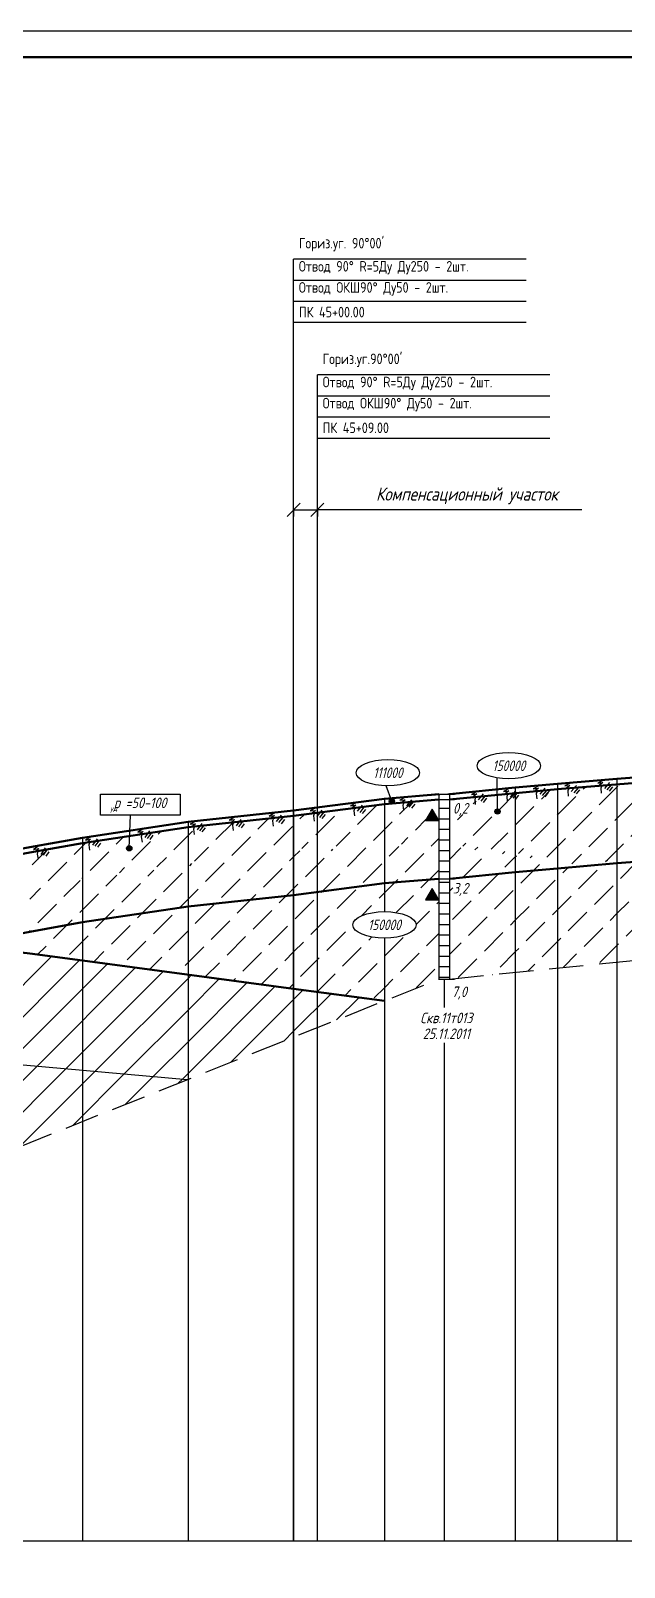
# Model space of a CAD drawing. Extents: x 0 to 1705, y -46 to 631.
# Drawn here: x 368.7 to 481.1, y 323.5 to 614.5 of the extents above; entities that cross this region are included whole.
import ezdxf
from ezdxf import colors
from ezdxf.entities.mleader import LeaderData, LeaderLine
from ezdxf.enums import TextEntityAlignment as Align
from ezdxf.math import Vec2, Vec3

# ---------------------------------------------------------------- set-up
doc = ezdxf.new("R2010")
doc.units = 0
doc.linetypes.add('ИИ27003', pattern=[9.5, 6.5, -3])
for name, color, linetype, lineweight in [('ИИ_ГЕОЛОГИЯ_025', 7, 'Continuous', 25), ('ИИ_ГЕОЛОГИЯ_050', 7, 'Continuous', 50), ('ИИ_ГЕОФИЗИКА_025', 7, 'Continuous', 25), ('ИИ_ОФОРМЛЕНИЕ_025', 7, 'Continuous', 25), ('ИИ_ПРОФИЛЬ_025', 7, 'Continuous', 25)]:
    doc.layers.add(name, color=color, linetype=linetype, lineweight=lineweight)
doc.layers.add('Профиль', color=7, linetype='Continuous')
doc.layers.add('ТХ-Л', color=140, linetype='Continuous')
doc.styles.add('VNIPISIMPLEXCUR', font='simplex.shx', dxfattribs={"width": 0.8, "oblique": 15})
doc.linetypes.add('ИИ27001', pattern='A,2.5,[1,3dservice.shx,S=1.85,R=180.00002,X=0,Y=0],2.5,-1', length=6)
doc.linetypes.add('ИИ27005', pattern='A,2.5,[1,3dservice.shx,S=1.85,R=180.00002,X=0,Y=0],2.5,-2,[4,3dservice.shx,S=0.5,R=0,X=0,Y=0],-2', length=9)
doc.dimstyles.new('ИИ-1000-м-dm$0', dxfattribs={"dimtxt": 2.5, "dimasz": 2.5, "dimexe": 1.25, "dimexo": 0, "dimgap": 1, "dimtad": 1, "dimtoh": 1, "dimzin": 1, "dimdsep": 46, "dimtxsty": 'VNIPISIMPLEXCUR', "dimblk": 'OBLIQUE', "dimcen": 2.5, "dimaunit": 1, "dimazin": 0, "dimtfac": 1, "dimtmove": 1, "dimatfit": 2, "dimfxl": 1, "dimarcsym": 0})
pattern_1 = [(45, (-867.278, -32.7905), (-3, 3), [])]
pattern_2 = [(45, (-864.278, -32.7905), (-3, 3), [5, -2])]

# ---------------------------------------------------------------- blocks, each defined once
blk = doc.blocks.new('ИИ16001')
at = {"linetype": 'Continuous', "lineweight": 25}
h = blk.add_hatch(color=0, dxfattribs=at)
edge = h.paths.add_edge_path()
edge.add_arc((0, 0), 0.5, 0, 360)
at = {"color": 0, "linetype": 'Continuous', "lineweight": 25}
blk.add_circle((0, 0), 0.5, dxfattribs=at)
blk = doc.blocks.new('ИИ25010')
at = {"color": 0, "linetype": 'Continuous', "lineweight": 25}
for points in [[(0, 0), (3, 0), (0.5, -1), (2.5, -1), (1, -2), (2, -2), (1.5, -3), (1.5, -5)], [(4.94, -1.23), (2.82, -3.35)], [(5.47, -2.12), (3.7, -3.88)], [(6, -3), (4.59, -4.41)]]:
    blk.add_lwpolyline(points, dxfattribs=at)
blk = doc.blocks.new('ИИ25004')
at = {"linetype": 'Continuous', "lineweight": 25}
blk.add_hatch(color=0, dxfattribs=at).paths.add_polyline_path([(-2.5, 0), (0, 0), (-1.25, 2.17)])
at = {"color": 0, "linetype": 'Continuous', "lineweight": 25}
blk.add_lwpolyline([(-2.5, 0), (0, 0), (-1.25, 2.17)], close=True, dxfattribs=at)
blk = doc.blocks.new('ИИ25020')
at = {"color": 0, "linetype": 'Continuous', "lineweight": 25}
blk.add_ellipse((0, 0), major_axis=(-6, 0), ratio=0.416667, dxfattribs=at)
at = {"color": 0, "linetype": 'Continuous', "style": 'VNIPISIMPLEXCUR', "oblique": 15, "width": 0.75}
blk.add_attdef('INDEX', text='', height=2, dxfattribs=at).set_placement((0, 0), align=Align.MIDDLE_CENTER)
blk = doc.blocks.new('ИИ03А2Х4')
at = {"color": 0, "linetype": 'Continuous', "lineweight": 25}
blk.add_lwpolyline([(0, 0), (0, 594), (1682, 594), (1682, 0)], close=True, dxfattribs=at)
at = {"color": 0, "linetype": 'Continuous', "lineweight": 50}
blk.add_lwpolyline([(20, 5), (20, 589), (1677, 589), (1677, 5)], close=True, dxfattribs=at)
at = {"color": 0, "linetype": 'Continuous', "style": 'VNIPISIMPLEXCUR', "oblique": 15, "width": 0.8, "flags": 8}
blk.add_attdef('FORMAT', text='', height=2.5, dxfattribs=at).set_placement((1677, 1.25), align=Align.RIGHT)
blk = doc.blocks.new('_Oblique')
at = {"color": 0, "linetype": 'ByBlock', "lineweight": -2}
blk.add_line((-0.5, -0.5), (0.5, 0.5), dxfattribs=at)
blk = doc.blocks.new('*D37')
at = {"layer": 'Defpoints', "color": 0, "transparency": 16777216}
for p in [(418.5, 523.88), (423, 523.88), (423, 523.7)]:
    blk.add_point(p, dxfattribs=at)
at = {"layer": 'ТХ-Л', "color": 0, "lineweight": -2, "transparency": 16777216}
for p, q in [((418.5, 523.88), (418.5, 522.45)), ((423, 523.88), (423, 522.45)), ((418.5, 523.7), (423, 523.7)), ((473.13, 523.7), (423, 523.7))]:
    blk.add_line(p, q, dxfattribs=at)
at = {"layer": 'ТХ-Л', "color": 0, "lineweight": -2, "transparency": 16777216, "xscale": 2.5, "yscale": 2.5, "zscale": 2.5, "rotation": 180}
blk.add_blockref('_Oblique', (418.5, 523.7), dxfattribs=at)
at = {"layer": 'ТХ-Л', "color": 0, "lineweight": -2, "transparency": 16777216, "xscale": 2.5, "yscale": 2.5, "zscale": 2.5}
blk.add_blockref('_Oblique', (423, 523.7), dxfattribs=at)
at = {"layer": 'ТХ-Л', "color": 0, "transparency": 16777216, "insert": (451.34, 526.37), "char_height": 2.5, "attachment_point": 5, "style": 'VNIPISIMPLEXCUR'}
blk.add_mtext('Компенсационный участок', dxfattribs=at)

msp = doc.modelspace()

# ---------------------------------------------------------------- hatches: boundary and pattern name
at = {"layer": 'ИИ_ГЕОЛОГИЯ_025'}
h = msp.add_hatch(dxfattribs=at)
h.set_pattern_fill('ИИ_СУПЕСЬ', color=256, pattern_type=2)
h.set_pattern_definition(pattern_2)
h.paths.add_polyline_path([(468.499, 470.803), (460.815, 470.072), (460.499, 469.694), (460.499, 458.715), (467.204, 457.643), (468.499, 457.617)])
h.paths.add_polyline_path([(468.499, 457.034), (460.499, 458.219), (460.499, 455.103), (468.499, 455.803)])
h.paths.add_polyline_path([(468.499, 455.803), (460.499, 455.103), (460.499, 436.12), (468.499, 436.931)])
h.paths.add_polyline_path([(479.749, 456.803), (468.499, 455.803), (468.499, 436.931), (479.749, 438.071)])
h.paths.add_polyline_path([(479.749, 471.707), (468.499, 470.803), (468.499, 457.617), (479.749, 457.392)])
h.paths.add_polyline_path([(495.249, 472.953), (479.749, 471.707), (479.749, 457.392), (481.529, 457.357), (495.249, 459.676)])
h.paths.add_polyline_path([(509.999, 474.803), (509.444, 474.733), (508.952, 470.563, -0.380231), (509.393, 470.066, -1), (508.393, 470.066, -0.4490328), (508.952, 470.563), (509.444, 474.733), (504.518, 474.115), (504.513, 474.101), (504.036, 474.055), (496.715, 473.137), (496.694, 473.083), (496.197, 473.034), (496.251, 473.078), (495.249, 472.953), (495.249, 459.676), (500.151, 460.505), (509.999, 464.487)])
h = msp.add_hatch(dxfattribs=at)
h.set_pattern_fill('ИИ_СУПЕСЬ', color=256, pattern_type=2)
h.set_pattern_definition(pattern_2)
h.paths.add_polyline_path([(435.699, 468.003), (430.085, 467.268), (430.08, 467.252), (429.583, 467.194), (429.595, 467.204), (418.499, 465.753), (418.499, 459.431), (432.55, 460.511), (435.699, 460.455)])
h.paths.add_polyline_path([(445.999, 464.853), (443.499, 464.853), (444.749, 467.018), (445.999, 464.853), (445.999, 468.853), (439.429, 468.311), (439.424, 468.297), (438.926, 468.253), (438.948, 468.271), (437.424, 468.145, -0.2965318), (436.88, 468.1), (435.699, 468.003), (435.699, 460.455), (445.999, 460.271)])
h.paths.add_polyline_path([(435.699, 459.834), (418.499, 459.11), (418.499, 450.753), (435.699, 453.003)])
h.paths.add_polyline_path([(445.999, 460.178), (444.857, 460.219), (435.699, 459.834), (435.699, 453.003), (445.999, 453.853)])
edge = h.paths.add_edge_path()
edge.add_ellipse((435.699, 445.116), major_axis=(-6, 0), ratio=0.4166667, start_angle=270, end_angle=450, ccw=False)
edge.add_line((435.699, 447.616), (435.699, 453.003))
edge.add_line((435.699, 453.003), (418.499, 450.753))
edge.add_line((418.499, 450.753), (418.499, 433.025))
edge.add_line((418.499, 433.025), (435.699, 430.739))
edge.add_line((435.699, 430.739), (435.699, 442.616))
h.paths.add_polyline_path([(445.999, 449.853), (443.499, 449.853), (444.749, 452.018), (445.999, 449.853), (445.999, 453.853), (435.699, 453.003), (418.499, 450.753), (418.499, 433.025), (435.705, 430.738), (445.999, 434.853)])
edge = h.paths.add_edge_path(flags=16)
edge.add_ellipse((435.699, 445.116), major_axis=(-6, 0), ratio=0.4166667, start_angle=0, end_angle=360)
h.paths.add_polyline_path([(440.13, 443.976), (431.988, 443.976), (431.988, 446.256), (440.13, 446.256)], flags=0)
h.paths.add_polyline_path([(431.137, 443.75), (439.994, 443.482), (440.798, 446.482), (431.941, 446.75)], flags=8)
h = msp.add_hatch(dxfattribs=at)
h.set_pattern_fill('ИИ_КОНСИСТЕНЦИЯ_01', color=256, pattern_type=2)
h.set_pattern_definition([(0, (-867.278, -32.7905), (0, 2), [])])
h.paths.add_polyline_path([(447.999, 468.853), (445.999, 468.853), (445.999, 434.853), (447.999, 434.853)])
h = msp.add_hatch(dxfattribs=at)
h.set_pattern_fill('ИИ_СУПЕСЬ', color=256, pattern_type=2)
h.set_pattern_definition(pattern_2)
h.paths.add_polyline_path([(460.499, 470.042), (457.086, 469.717), (457.117, 467.081, -0.4176345), (457.623, 466.581, -1), (456.623, 466.581, -0.4108009), (457.117, 467.081), (457.086, 469.717), (447.999, 468.853), (447.999, 460.107), (452.879, 459.933), (460.499, 458.715)])
h.paths.add_polyline_path([(452.528, 466.047), (448.716, 466.047), (448.716, 468.327), (452.528, 468.327)], flags=16)
h.paths.add_polyline_path([(457.962, 458.595), (447.999, 459.989), (447.999, 453.853), (460.499, 455.103), (460.499, 458.219)])
h.paths.add_polyline_path([(460.499, 455.103), (447.999, 453.853), (447.999, 434.853), (460.499, 436.12)])
h.paths.add_polyline_path([(452.528, 450.911), (448.64, 450.911), (448.64, 453.191), (452.528, 453.191)], flags=16)
h.paths.add_polyline_path([(447.821, 465.371), (452.364, 465.052), (453.321, 468.623), (448.778, 468.942)], flags=9)
h.paths.add_polyline_path([(447.821, 450.235), (452.364, 449.916), (453.321, 453.487), (448.778, 453.806)], flags=9)
h = msp.add_hatch(dxfattribs=at)
h.set_pattern_fill('ИИ_СУПЕСЬ', color=256, pattern_type=2)
h.set_pattern_definition(pattern_2)
h.paths.add_polyline_path([(378.499, 460.603), (370.066, 459.085), (370.059, 459.06), (369.567, 458.972), (368.499, 458.803), (368.499, 452.372), (378.312, 453.88), (378.499, 453.909)])
h.paths.add_polyline_path([(378.499, 453.588), (368.499, 452.185), (368.499, 443.803), (378.499, 445.603)])
h.paths.add_polyline_path([(378.499, 445.603), (368.499, 443.803), (368.499, 439.671), (378.499, 438.342)])
h.paths.add_polyline_path([(398.499, 448.603), (378.499, 445.603), (378.499, 438.342), (398.271, 435.714), (398.499, 435.683)])
h.paths.add_polyline_path([(398.499, 456.595), (391.402, 455.399), (378.499, 453.588), (378.499, 445.603), (398.499, 448.603)])
h.paths.add_polyline_path([(398.499, 463.603), (389.809, 462.299), (389.807, 462.294), (389.312, 462.22), (387.458, 461.942), (387.385, 460.11, -0.4026196), (387.866, 459.61, -1), (386.866, 459.61, -0.4259033), (387.385, 460.11), (387.458, 461.947), (379.873, 460.809), (379.871, 460.803), (379.377, 460.728), (378.499, 460.603), (378.499, 453.909), (398.499, 456.996)])
h.paths.add_polyline_path([(418.499, 465.753), (414.71, 465.345), (414.702, 465.321), (414.205, 465.263), (414.243, 465.295), (407.117, 464.529), (407.114, 464.521), (406.617, 464.463), (406.634, 464.477), (398.499, 463.603), (398.499, 456.996), (409.827, 458.745), (411.735, 458.825), (412.665, 458.982), (418.499, 459.431)])
h.paths.add_polyline_path([(418.499, 459.11), (411.735, 458.825), (398.499, 456.595), (398.499, 448.603), (418.499, 450.753)])
h.paths.add_polyline_path([(418.499, 450.753), (398.499, 448.603), (398.499, 435.683), (418.499, 433.025)])
h = msp.add_hatch(dxfattribs=at)
h.set_pattern_fill('ИИ_СУГЛИНОК', color=256, pattern_type=2)
h.set_pattern_definition(pattern_1)
h.paths.add_polyline_path([(452.879, 459.933), (447.999, 460.107), (447.999, 459.989), (457.962, 458.595), (460.499, 458.219), (460.499, 458.715)])
h = msp.add_hatch(dxfattribs=at)
h.set_pattern_fill('ИИ_СУГЛИНОК', color=256, pattern_type=2)
h.set_pattern_definition(pattern_1)
h.paths.add_polyline_path([(460.499, 458.715), (460.499, 458.219), (468.499, 457.034), (468.499, 457.617), (467.204, 457.643)])
h = msp.add_hatch(dxfattribs=at)
h.set_pattern_fill('ИИ_СУПЕСЬ', color=256, pattern_type=2)
h.set_pattern_definition(pattern_2)
h.paths.add_polyline_path([(479.749, 457.238), (479.749, 457.392), (468.499, 457.617), (468.499, 457.034), (471.052, 456.656)])
h = msp.add_hatch(dxfattribs=at)
h.set_pattern_fill('ИИ_СУПЕСЬ', color=256, pattern_type=2)
h.set_pattern_definition(pattern_2)
h.paths.add_polyline_path([(495.249, 450.475), (483.373, 450.475), (483.373, 454.302), (495.249, 454.302), (495.249, 457.953), (479.749, 456.803), (479.749, 438.071), (495.249, 439.642)])
h = msp.add_hatch(dxfattribs=at)
h.set_pattern_fill('ИИ_СУПЕСЬ', color=256, pattern_type=2)
h.set_pattern_definition(pattern_2)
edge = h.paths.add_edge_path()
edge.add_ellipse((435.699, 445.116), major_axis=(-6, 0), ratio=0.4166667, start_angle=270, end_angle=450, ccw=False)
edge.add_line((435.699, 447.616), (435.699, 453.003))
edge.add_line((435.699, 453.003), (418.499, 450.753))
edge.add_line((418.499, 450.753), (418.499, 433.025))
edge.add_line((418.499, 433.025), (435.699, 430.739))
edge.add_line((435.699, 430.739), (435.699, 442.616))
h = msp.add_hatch(dxfattribs=at)
h.set_pattern_fill('ИИ_СУГЛИНОК', color=256, pattern_type=2)
h.set_pattern_definition(pattern_1)
h.paths.add_polyline_path([(347.999, 442.187), (339.999, 443.155), (339.999, 427.581), (347.999, 427.581)])
h.paths.add_polyline_path([(358.999, 440.857), (347.999, 442.187), (347.999, 427.581), (354.033, 427.581), (354.033, 423.676), (347.999, 423.676), (347.999, 419.603), (352.526, 419.599), (358.999, 419.166), (358.999, 434.8)])
h.paths.add_polyline_path([(368.499, 439.671), (358.999, 440.857), (358.999, 434.8), (358.999, 419.166), (367.264, 418.614), (368.499, 418.506)])
h.paths.add_polyline_path([(378.499, 438.342), (368.499, 439.671), (368.499, 418.506), (378.499, 417.632)])
h.paths.add_polyline_path([(398.499, 435.683), (398.271, 435.714), (378.499, 438.342), (378.499, 417.632), (398.499, 415.883)])
h = msp.add_hatch(dxfattribs=at)
h.set_pattern_fill('ИИ_СУГЛИНОК', color=256, pattern_type=2)
h.set_pattern_definition(pattern_1)
h.paths.add_polyline_path([(418.499, 433.025), (398.499, 435.683), (398.499, 415.869), (418.499, 423.862)])
h = msp.add_hatch(dxfattribs=at)
h.set_pattern_fill('ИИ_СУГЛИНОК', color=256, pattern_type=2)
h.set_pattern_definition(pattern_1)
h.paths.add_polyline_path([(435.699, 430.736), (435.699, 430.739), (418.499, 433.025), (418.499, 423.862)])
h = msp.add_hatch(dxfattribs=at)
h.set_pattern_fill('ИИ_СУГЛИНОК', color=256, pattern_type=2)
h.set_pattern_definition(pattern_1)
h.paths.add_polyline_path([(327.999, 404.358), (327.582, 404.403), (320.589, 405.266), (320.589, 394.733), (327.999, 394.733)])
h.paths.add_polyline_path([(339.999, 403.042), (327.999, 404.358), (327.999, 394.733), (339.999, 394.733), (339.999, 394.948), (329.429, 394.948), (329.429, 398.875), (339.999, 398.875)])
h.paths.add_polyline_path([(327.999, 419.375), (320.589, 419.15), (320.589, 405.266), (327.582, 404.403), (327.999, 404.358)])
h.paths.add_polyline_path([(339.999, 419.611), (335.908, 419.615), (327.999, 419.375), (327.999, 404.358), (339.999, 403.042)])
h.paths.add_polyline_path([(347.999, 419.603), (339.999, 419.611), (339.999, 403.042), (347.999, 402.166)])
h.paths.add_polyline_path([(358.999, 419.166), (352.526, 419.599), (347.999, 419.603), (347.999, 402.166), (350.761, 401.863), (358.999, 402.12)])
h.paths.add_polyline_path([(368.499, 418.506), (367.264, 418.614), (358.999, 419.166), (358.999, 402.12), (364.532, 402.293), (368.499, 403.879)])
h.paths.add_polyline_path([(378.499, 417.632), (368.499, 418.506), (368.499, 403.879), (378.499, 407.875)])
h.paths.add_polyline_path([(398.528, 415.88), (378.499, 417.632), (378.499, 407.875)])

# ---------------------------------------------------------------- linework, layer by layer
at = {"layer": 'ИИ_ГЕОЛОГИЯ_025', "flags": 128}
for points in [[(447.999, 468.853), (460.499, 470.103), (468.499, 470.803), (479.749, 471.803), (495.249, 472.953), (509.999, 474.803), (518.499, 475.603), (526.499, 476.353), (542.499, 477.553), (551.999, 478.203), (566.509, 478.453), (568.499, 478.703), (580.749, 480.453), (588.999, 482.253), (594.999, 483.753)], [(437.118, 468.54), (436.053, 471.433)], [(457.123, 466.581), (457.049, 472.933)], [(295.999, 440.403), (297.229, 440.473), (299.922, 440.765), (301.009, 442.662), (302.166, 444.117), (302.749, 444.855), (304.195, 444.592), (309.249, 444.553), (315.749, 444.503), (318.499, 445.053), (320.589, 445.503), (327.999, 448.103), (339.999, 452.703), (347.999, 454.553), (358.999, 457.053), (368.499, 458.803), (378.499, 460.603), (398.499, 463.603), (418.499, 465.753), (435.699, 468.003), (445.999, 468.853)], [(445.999, 469.853), (448.999, 469.853)], [(445.999, 468.853), (448.999, 468.853)], [(445.999, 453.853), (448.999, 453.853)], [(320.589, 445.503), (365.397, 440.083), (435.699, 430.739)], [(445.999, 434.853), (448.999, 434.853)], [(295.999, 422.903), (301.609, 422.007), (307.394, 421.253), (312.547, 420.589), (325.122, 420.355), (335.908, 419.615), (352.526, 419.599), (367.264, 418.614), (398.362, 415.814)]]:
    msp.add_lwpolyline(points, dxfattribs=at)
at = {"layer": 'ИИ_ГЕОЛОГИЯ_025', "linetype": 'Continuous', "flags": 128}
for points in [[(445.999, 469.853), (445.999, 434.853)], [(447.999, 469.853), (447.999, 434.853)]]:
    msp.add_lwpolyline(points, dxfattribs=at)
at = {"layer": 'ИИ_ГЕОЛОГИЯ_025', "linetype": 'ИИ27003', "flags": 128}
for points in [[(447.999, 434.853), (594.999, 449.753)], [(295.999, 374.903), (445.999, 434.853)]]:
    msp.add_lwpolyline(points, dxfattribs=at)
at = {"layer": 'ИИ_ГЕОЛОГИЯ_050', "linetype": 'ИИ27001', "flags": 128}
for points in [[(447.999, 469.853), (460.499, 471.103), (468.499, 471.803), (479.749, 472.803), (495.249, 473.953), (509.999, 475.803), (518.499, 476.603), (526.499, 477.353), (542.499, 478.553), (551.999, 479.203), (566.509, 479.453), (568.499, 479.703), (580.749, 481.453), (588.999, 483.253), (594.999, 484.753)], [(594.999, 483.753), (588.999, 482.253), (580.749, 480.453), (568.499, 478.703), (566.509, 478.453), (551.999, 478.203), (526.26, 476.33), (509.999, 474.803), (495.249, 472.953), (468.499, 470.803), (447.999, 468.853)], [(281.51, 439.036), (289.019, 440.395), (286.517, 446.475), (290.213, 445.281), (290.499, 447.603), (293.999, 449.903), (301.999, 448.003), (302.749, 445.603), (309.249, 445.553), (315.749, 445.503), (318.499, 446.053), (320.589, 446.503), (327.999, 449.103), (339.999, 453.703), (347.999, 455.553), (358.999, 458.053), (368.499, 459.803), (378.499, 461.603), (398.499, 464.603), (418.499, 466.753), (435.699, 469.003), (445.999, 469.853)], [(445.999, 468.853), (435.699, 468.003), (418.499, 465.753), (398.499, 463.603), (378.499, 460.603), (368.499, 458.803), (359.332, 457.114), (347.999, 454.553), (339.999, 452.703), (336.994, 451.551), (334.389, 447.749), (332.99, 444.003), (339.999, 443.155), (339.999, 443.155), (347.999, 442.187), (358.999, 440.857), (368.499, 439.671), (378.499, 438.342), (398.271, 435.714), (418.499, 433.025), (435.699, 430.739)]]:
    msp.add_lwpolyline(points, dxfattribs=at)
at = {"layer": 'ИИ_ГЕОЛОГИЯ_050', "linetype": 'ИИ27005', "flags": 128}
for points in [[(551.352, 463.158), (542.499, 462.553), (526.499, 461.353), (518.499, 460.603), (509.999, 459.803), (495.249, 457.953), (479.749, 456.803), (468.499, 455.803), (460.499, 455.103), (447.999, 453.853)], [(445.999, 453.853), (435.699, 453.003), (418.499, 450.753), (398.499, 448.603), (378.499, 445.603), (368.499, 443.803), (358.999, 442.053), (355.565, 441.272)]]:
    msp.add_lwpolyline(points, dxfattribs=at)
at = {"layer": 'ИИ_ГЕОФИЗИКА_025', "flags": 128}
msp.add_lwpolyline([(381.918, 469.891), (396.988, 469.891), (396.988, 465.889), (381.918, 465.889)], close=True, dxfattribs=at)
msp.add_lwpolyline([(387.366, 459.61), (387.615, 465.889)], dxfattribs=at)
at = {"layer": 'ИИ_ПРОФИЛЬ_025', "flags": 128}
for points in [[(368.499, 459.803), (378.499, 461.603), (398.499, 464.603), (418.499, 466.753), (435.699, 469.003), (446.999, 469.853), (460.499, 471.103), (468.499, 471.803), (479.749, 472.803), (495.249, 473.953)], [(468.499, 471.803), (468.499, 328.453)], [(479.749, 472.803), (479.749, 328.453)], [(435.699, 469.003), (435.699, 447.616)], [(460.499, 471.103), (460.499, 328.453)], [(418.499, 466.753), (418.499, 328.453)], [(398.499, 464.603), (398.499, 328.453)], [(378.499, 461.603), (378.499, 328.453)], [(435.699, 442.616), (435.699, 328.453)], [(446.999, 434.853), (446.999, 429.478)], [(446.999, 422.752), (446.999, 328.453)], [(118.499, 328.453), (1168.499, 328.453)]]:
    msp.add_lwpolyline(points, dxfattribs=at)
at = {"layer": 'Профиль'}
msp.add_lwpolyline([(368.499, 459.803), (378.499, 461.603), (398.499, 464.603), (418.499, 466.753), (435.699, 469.003), (446.999, 469.853), (460.499, 471.103), (468.499, 471.803), (479.749, 472.803), (495.249, 473.953)], dxfattribs=at)
at = {"layer": 'ТХ-Л'}
for p, q in [((462.547, 571.172), (418.499, 571.172)), ((418.499, 328.453), (418.499, 571.172)), ((462.547, 567.172), (418.499, 567.172)), ((462.547, 563.172), (418.499, 563.172)), ((462.547, 559.172), (418.499, 559.172)), ((467.047, 549.257), (422.999, 549.257)), ((467.047, 549.257), (422.999, 549.257)), ((422.999, 328.453), (422.999, 549.257)), ((467.047, 545.257), (422.999, 545.257)), ((467.047, 541.257), (422.999, 541.257)), ((467.047, 537.257), (422.999, 537.257))]:
    msp.add_line(p, q, dxfattribs=at)

# ---------------------------------------------------------------- block references
at = {"layer": 'ИИ_ГЕОЛОГИЯ_025'}
for p, values in [((459.267, 475.256), {'INDEX': '150000'}), ((436.358, 473.93), {'INDEX': '111000'}), ((435.699, 445.116), {'INDEX': '150000'})]:
    msp.add_blockref('ИИ25020', p, dxfattribs=at).add_auto_attribs(values)
for p, xscale, yscale, zscale, rotation in [((463.587, 471.381), 0.5, 0.5, 0.5, 5.15272983), ((469.554, 471.908), 0.5, 0.5, 0.5, 5.15272983), ((475.815, 472.454), 0.5, 0.5, 0.5, 5.15272983), ((438.34, 469.205), 0.5, 0.5, 0.5, 5.047428829999999), ((451.918, 470.306), 0.5, 0.5, 0.5, 5.15272983), ((457.99, 470.873), 0.5, 0.5, 0.5, 5.15272983), ((406.004, 465.398), 0.5, 0.5, 0.5, 6.681974130000001), ((413.592, 466.198), 0.5, 0.5, 0.5, 6.681974130000001), ((421.333, 467.154), 0.5, 0.5, 0.5, 6.681974130000001), ((428.97, 468.129), 0.5, 0.5, 0.5, 6.681974130000001), ((388.67, 463.134), 0.4999999999999999, 0.4999999999999999, 0.4999999999999999, 8.536425529999999), ((398.605, 464.626), 0.5, 0.5, 0.5, 6.681974130000001), ((368.897, 459.867), 0.5, 0.5, 0.5, 10.23501414), ((378.734, 461.643), 0.4999999999999999, 0.4999999999999999, 0.4999999999999999, 8.536425529999999)]:
    msp.add_blockref('ИИ25010', p, dxfattribs=dict(at, xscale=xscale, yscale=yscale, zscale=zscale, rotation=rotation))
for name, p in [('ИИ16001', (437.118, 468.54)), ('ИИ25004', (445.999, 464.853)), ('ИИ16001', (457.123, 466.581)), ('ИИ25004', (445.999, 449.853))]:
    msp.add_blockref(name, p, dxfattribs=at)
at = {"layer": 'ИИ_ГЕОФИЗИКА_025'}
msp.add_blockref('ИИ16001', (387.366, 459.61), dxfattribs=at)
at = {"layer": 'ИИ_ОФОРМЛЕНИЕ_025'}
msp.add_blockref('ИИ03А2Х4', (23.499, 20.453), dxfattribs=at)

# ---------------------------------------------------------------- texts
at = {"layer": 'ИИ_ГЕОЛОГИЯ_025', "style": 'VNIPISIMPLEXCUR', "oblique": 15, "width": 0.8}
for s, p in [('0,2', (448.678, 467.187)), ('3,2', (448.678, 452.051)), ('7,0', (448.436, 432.443))]:
    msp.add_text(s, height=2, dxfattribs=at).set_placement(p, align=Align.MIDDLE_LEFT)
for s, p in [('Скв.11т013', (447.434, 428.494)), ('25.11.2011', (447.434, 425.494))]:
    msp.add_text(s, height=2, dxfattribs=at).set_placement(p, align=Align.TOP_CENTER)
at = {"layer": 'ИИ_ГЕОФИЗИКА_025', "style": 'VNIPISIMPLEXCUR', "oblique": 15, "width": 0.8}
for s, height, p in [('р =50-100', 2, (389.423, 468.232)), ('уд', 1, (384.427, 467.173))]:
    msp.add_text(s, height=height, dxfattribs=at).set_placement(p, align=Align.MIDDLE_CENTER)
at = {"layer": 'ТХ-Л', "char_height": 2, "attachment_point": 1}
for s, insert, width in [("\\Fsimplex.shx;\\W0.8000000000;\\T1.0000000000;\\o\\lГориз.уг. 90°00'", (419.499, 575.22), 20.57143), ('{\\Fsimplex|c204;\\W0.8;Отвод 90° R=5Ду Ду250 - 2шт.}', (419.499, 570.839), 44.26667), ('\\Fsimplex.shx;\\W0.8000000000;\\T1.0000000000;\\o\\lОтвод ОКШ90° Ду50 - 2шт.', (419.499, 566.839), 38.70476), ('{\\Fsimplex|c204;\\W0.8;ПК 45+00.00}', (419.499, 562.172), 17.06667), ("\\Fsimplex.shx;\\W0.8000000000;\\T1.0000000000;\\o\\lГориз.уг.90°00'", (423.999, 553.305), 19.12381), ('{\\Fsimplex|c204;\\W0.8;Отвод 90° R=5Ду Ду250 - 2шт.}', (423.999, 548.924), 44.26667), ('\\Fsimplex.shx;\\W0.8000000000;\\T1.0000000000;\\o\\lОтвод ОКШ90° Ду50 - 2шт.', (423.999, 544.924), 38.70476), ('{\\Fsimplex|c204;\\W0.8;ПК 45+09.00}', (423.999, 540.257), 17.37143)]:
    msp.add_mtext(s, dxfattribs=dict(at, insert=insert, width=width))

# ---------------------------------------------------------------- dimensions: what is measured, and where the dimension line sits
at = {"layer": 'ТХ-Л'}
dim = msp.add_linear_dim(base=(422.999, 523.7), p1=(418.499, 523.878), p2=(422.999, 523.878), text='Компенсационный участок', dimstyle='ИИ-1000-м-dm$0', dxfattribs=at)
dim.commit()
dim.dimension.update_dxf_attribs({"geometry": '*D37', "text_midpoint": (451.34, 523.7), "dimtype": 160})

# ---------------------------------------------------------------- leaders
at = {"layer": 'ТХ-Л', "ltscale": 100}
ml = msp.add_multileader_mtext('Standard', dxfattribs=at)
ml.set_content('1\\P', color=256, style='VNIPISIMPLEXCUR')
ml.set_leader_properties()
ml.build(insert=Vec2(0, 0))
ml.multileader.update_dxf_attribs({"leader_type": 0, "has_dogleg": 0, "text_left_attachment_type": 0, "text_right_attachment_type": 0, "dogleg_length": 0.36})
ctx = ml.context
ctx.base_point, ctx.char_height, ctx.plane_origin = Vec3(1569.459, 589.914), 3.5, Vec3(4.435, 1.477)
ctx.left_attachment, ctx.right_attachment = 0, 0
notes = []
notes.append((ctx, [(0, (0, 0, 0), (0, 0), (1, 0), 1, [])]))
ctx.mtext.insert, ctx.mtext.flow_direction = Vec3(1571.459, 589.914), 5
for ctx, leaders in notes:
    for number, flags, end, landing, length, lines in leaders:
        leader = LeaderData()
        leader.index, (leader.has_last_leader_line, leader.has_dogleg_vector, leader.attachment_direction) = number, flags
        leader.last_leader_point, leader.dogleg_vector, leader.dogleg_length = Vec3(end), Vec3(landing), length
        for number, points, colour, breaks in lines:
            line = LeaderLine()
            line.index, line.vertices, line.color, line.breaks = number, Vec3.list(points), colors.encode_raw_color(colour), breaks
            leader.lines.append(line)
        ctx.leaders.append(leader)

doc.saveas('drawing.dxf')
